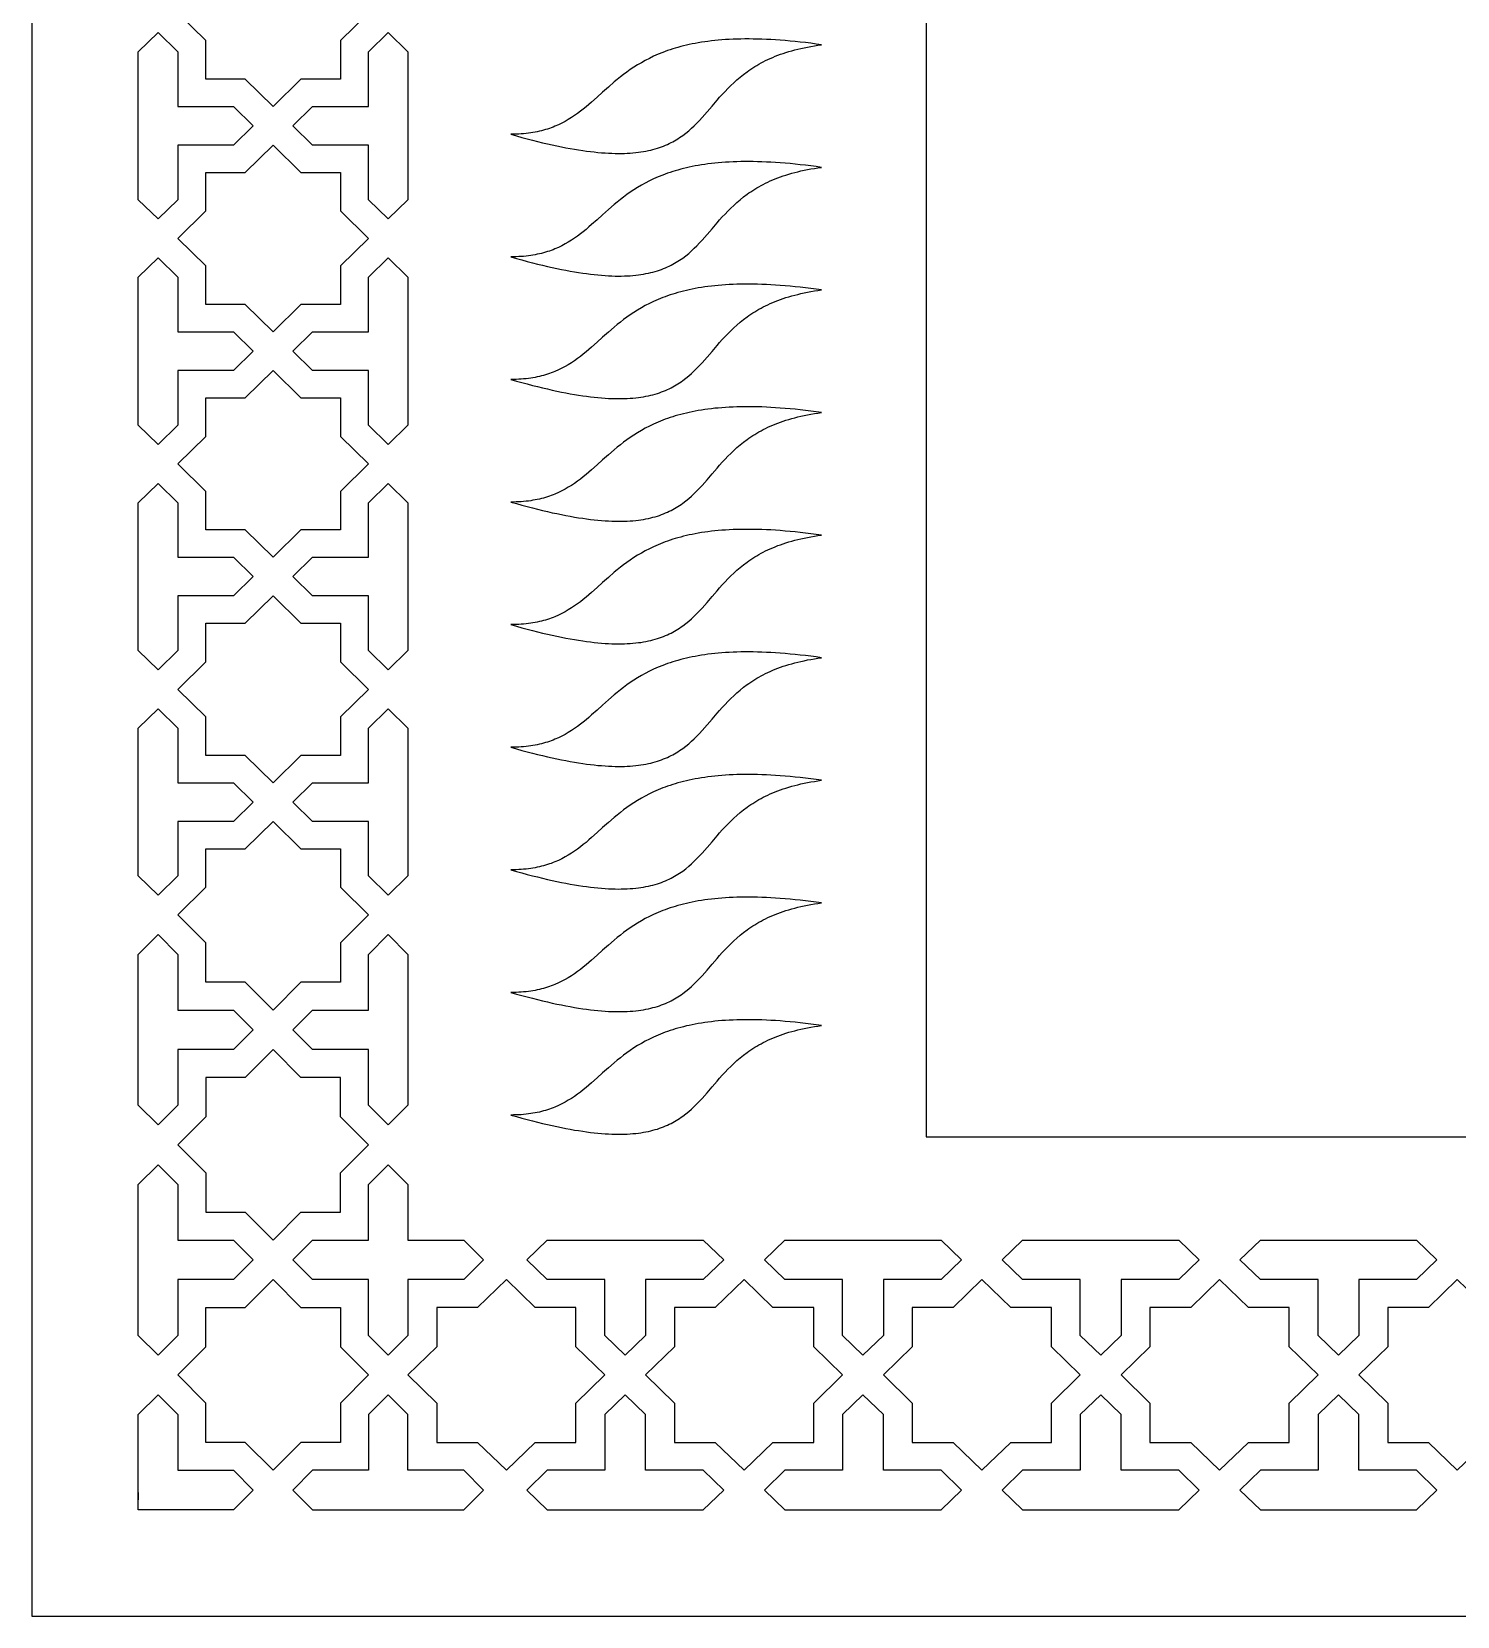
# Model space of a CAD drawing. Extents: x -290 to 290, y -500 to 500.
# Drawn here: x -290 to -22.5, y -500 to -202.7 of the extents above; entities that cross this region are included whole.
import ezdxf

# ---------------------------------------------------------------- set-up
doc = ezdxf.new("R2010")
doc.units = 0
doc.layers.add('LAYER_1', color=18, linetype='CONTINUOUS')

msp = doc.modelspace()

# ---------------------------------------------------------------- linework, layer by layer
at = {"layer": 'LAYER_1'}
for points in [[(-290, -500), (290, -500), (290, 500), (-290, 500)], [(-226.83, -199.16), (-232.07, -204.31), (-232.07, -211.56), (-239.48, -211.56), (-244.71, -216.68), (-249.95, -211.56), (-257.36, -211.56), (-257.36, -204.31), (-262.59, -199.16), (-257.36, -194), (-257.36, -186.76), (-249.95, -186.76), (-244.71, -181.63), (-239.48, -186.76), (-232.07, -186.76), (-232.07, -194)], [(-248.42, -220.31), (-248.42, -220.31), (-252.12, -223.93), (-262.59, -223.93), (-262.59, -234.18), (-266.3, -237.8), (-270, -234.18), (-270, -220.31), (-270, -206.44), (-266.3, -202.81), (-262.59, -206.44), (-262.59, -216.68), (-252.12, -216.68), (-248.42, -220.31)], [(-219.43, -220.31), (-219.43, -223.93), (-219.43, -223.93), (-219.43, -234.18), (-223.13, -237.8), (-223.13, -237.8), (-223.13, -237.8), (-226.83, -234.18), (-226.83, -223.93), (-237.31, -223.93), (-241.01, -220.31), (-237.31, -216.68), (-226.83, -216.68), (-226.83, -206.44), (-223.13, -202.81), (-223.13, -202.81), (-223.13, -202.81), (-219.43, -206.44), (-219.43, -216.68), (-219.43, -216.68)], [(-200.09, -221.91), (-199.04, -222.2), (-198.02, -222.49), (-197.02, -222.75), (-196.05, -223.01), (-195.09, -223.25), (-194.16, -223.48), (-193.24, -223.69), (-192.35, -223.89), (-191.48, -224.08), (-190.62, -224.26), (-189.79, -224.42), (-188.97, -224.57), (-188.17, -224.71), (-187.4, -224.84), (-186.63, -224.96), (-185.89, -225.06), (-185.17, -225.15), (-184.46, -225.23), (-183.77, -225.3), (-183.09, -225.36), (-182.44, -225.41), (-181.79, -225.45), (-181.17, -225.48), (-180.56, -225.49), (-179.96, -225.5), (-179.38, -225.5), (-178.81, -225.49), (-178.26, -225.46), (-177.72, -225.43), (-177.19, -225.39), (-176.68, -225.34), (-176.18, -225.29), (-175.7, -225.22), (-175.22, -225.14), (-174.76, -225.06), (-174.31, -224.97), (-173.87, -224.87), (-173.44, -224.76), (-173.03, -224.65), (-172.62, -224.52), (-172.22, -224.39), (-171.84, -224.26), (-171.46, -224.11), (-171.09, -223.96), (-170.73, -223.81), (-170.38, -223.64), (-170.04, -223.47), (-169.71, -223.3), (-169.38, -223.12), (-169.06, -222.93), (-168.75, -222.74), (-168.44, -222.54), (-168.15, -222.33), (-167.85, -222.13), (-167.29, -221.69), (-166.74, -221.25), (-166.21, -220.78), (-165.7, -220.3), (-165.2, -219.81), (-164.71, -219.3), (-164.24, -218.78), (-163.3, -217.72), (-162.36, -216.63), (-161.41, -215.53), (-160.93, -214.97), (-160.43, -214.42), (-159.92, -213.87), (-159.4, -213.32), (-158.85, -212.77), (-158.29, -212.23), (-157.7, -211.7), (-157.09, -211.18), (-156.45, -210.66), (-155.78, -210.16), (-155.43, -209.92), (-155.07, -209.67), (-154.71, -209.43), (-154.33, -209.2), (-153.95, -208.97), (-153.56, -208.74), (-153.15, -208.51), (-152.74, -208.3), (-152.31, -208.08), (-151.88, -207.87), (-151.43, -207.67), (-150.97, -207.47), (-150.5, -207.27), (-150.02, -207.08), (-149.52, -206.9), (-149.01, -206.72), (-148.49, -206.55), (-147.96, -206.39), (-147.41, -206.23), (-146.85, -206.07), (-146.27, -205.93), (-145.68, -205.79), (-145.07, -205.66), (-144.45, -205.53), (-143.81, -205.41), (-143.16, -205.3), (-142.49, -205.2), (-141.8, -205.11), (-142.83, -204.97), (-143.85, -204.83), (-144.84, -204.71), (-145.82, -204.6), (-146.78, -204.5), (-147.72, -204.41), (-148.64, -204.33), (-149.55, -204.26), (-150.43, -204.2), (-151.3, -204.15), (-152.16, -204.1), (-153, -204.07), (-153.82, -204.04), (-154.62, -204.03), (-155.41, -204.02), (-156.19, -204.02), (-156.95, -204.03), (-157.69, -204.05), (-158.42, -204.07), (-159.13, -204.11), (-159.83, -204.15), (-160.52, -204.2), (-161.19, -204.26), (-161.85, -204.32), (-162.49, -204.39), (-163.12, -204.47), (-163.74, -204.55), (-164.34, -204.65), (-164.94, -204.74), (-165.52, -204.85), (-166.08, -204.96), (-166.64, -205.08), (-167.18, -205.2), (-167.72, -205.33), (-168.24, -205.46), (-168.75, -205.6), (-169.25, -205.75), (-169.74, -205.9), (-170.22, -206.05), (-170.69, -206.21), (-171.15, -206.38), (-171.6, -206.55), (-172.47, -206.9), (-173.31, -207.27), (-174.11, -207.66), (-174.88, -208.05), (-175.62, -208.47), (-176.34, -208.89), (-177.03, -209.32), (-177.69, -209.77), (-178.33, -210.22), (-178.95, -210.68), (-179.55, -211.15), (-180.14, -211.61), (-180.71, -212.09), (-181.81, -213.04), (-182.88, -213.99), (-183.92, -214.93), (-184.96, -215.85), (-185.47, -216.3), (-186, -216.74), (-186.53, -217.17), (-187.06, -217.59), (-187.61, -218), (-188.16, -218.4), (-188.73, -218.78), (-189.32, -219.14), (-189.92, -219.49), (-190.54, -219.82), (-191.17, -220.13), (-191.84, -220.41), (-192.18, -220.55), (-192.52, -220.68), (-192.87, -220.81), (-193.23, -220.93), (-193.6, -221.04), (-193.97, -221.15), (-194.35, -221.25), (-194.74, -221.34), (-195.14, -221.43), (-195.54, -221.51), (-195.96, -221.58), (-196.38, -221.65), (-196.81, -221.71), (-197.25, -221.76), (-197.7, -221.8), (-198.15, -221.84), (-198.62, -221.87), (-199.1, -221.89), (-199.59, -221.9)], [(-226.83, -241.46), (-232.07, -246.61), (-232.07, -253.86), (-239.48, -253.86), (-244.71, -258.98), (-249.95, -253.86), (-257.36, -253.86), (-257.36, -246.61), (-262.59, -241.46), (-257.36, -236.3), (-257.36, -229.06), (-249.95, -229.06), (-244.71, -223.93), (-239.48, -229.06), (-232.07, -229.06), (-232.07, -236.3)], [(-200.09, -244.91), (-199.04, -245.21), (-198.02, -245.49), (-197.02, -245.76), (-196.05, -246.01), (-195.09, -246.25), (-194.16, -246.48), (-193.24, -246.7), (-192.35, -246.9), (-191.48, -247.09), (-190.62, -247.26), (-189.79, -247.43), (-188.97, -247.58), (-188.17, -247.72), (-187.4, -247.84), (-186.63, -247.96), (-185.89, -248.06), (-185.17, -248.16), (-184.46, -248.24), (-183.77, -248.31), (-183.09, -248.37), (-182.44, -248.42), (-181.79, -248.45), (-181.17, -248.48), (-180.56, -248.5), (-179.96, -248.51), (-179.38, -248.5), (-178.81, -248.49), (-178.26, -248.47), (-177.72, -248.44), (-177.19, -248.4), (-176.68, -248.35), (-176.18, -248.29), (-175.7, -248.22), (-175.22, -248.15), (-174.76, -248.06), (-174.31, -247.97), (-173.87, -247.87), (-173.44, -247.76), (-173.03, -247.65), (-172.62, -247.53), (-172.22, -247.4), (-171.84, -247.26), (-171.46, -247.12), (-171.09, -246.97), (-170.73, -246.81), (-170.38, -246.65), (-170.04, -246.48), (-169.71, -246.3), (-169.38, -246.12), (-169.06, -245.93), (-168.75, -245.74), (-168.44, -245.54), (-168.15, -245.34), (-167.85, -245.13), (-167.29, -244.7), (-166.74, -244.25), (-166.21, -243.78), (-165.7, -243.3), (-165.2, -242.81), (-164.71, -242.3), (-164.24, -241.79), (-163.3, -240.73), (-162.36, -239.64), (-161.41, -238.53), (-160.93, -237.98), (-160.43, -237.42), (-159.92, -236.87), (-159.4, -236.32), (-158.85, -235.78), (-158.29, -235.24), (-157.7, -234.71), (-157.09, -234.18), (-156.45, -233.67), (-155.78, -233.17), (-155.43, -232.92), (-155.07, -232.68), (-154.71, -232.44), (-154.33, -232.2), (-153.95, -231.97), (-153.56, -231.74), (-153.15, -231.52), (-152.74, -231.3), (-152.31, -231.09), (-151.88, -230.88), (-151.43, -230.67), (-150.97, -230.47), (-150.5, -230.28), (-150.02, -230.09), (-149.52, -229.9), (-149.01, -229.73), (-148.49, -229.55), (-147.96, -229.39), (-147.41, -229.23), (-146.85, -229.08), (-146.27, -228.93), (-145.68, -228.79), (-145.07, -228.66), (-144.45, -228.54), (-143.81, -228.42), (-143.16, -228.31), (-142.49, -228.21), (-141.8, -228.11), (-142.83, -227.97), (-143.85, -227.84), (-144.84, -227.72), (-145.82, -227.61), (-146.78, -227.51), (-147.72, -227.42), (-148.64, -227.33), (-149.55, -227.26), (-150.43, -227.2), (-151.3, -227.15), (-152.16, -227.11), (-153, -227.07), (-153.82, -227.05), (-154.62, -227.03), (-155.41, -227.02), (-156.19, -227.03), (-156.95, -227.04), (-157.69, -227.05), (-158.42, -227.08), (-159.13, -227.11), (-159.83, -227.15), (-160.52, -227.2), (-161.19, -227.26), (-161.85, -227.32), (-162.49, -227.39), (-163.12, -227.47), (-163.74, -227.56), (-164.34, -227.65), (-164.94, -227.75), (-165.52, -227.85), (-166.08, -227.96), (-166.64, -228.08), (-167.18, -228.2), (-167.72, -228.33), (-168.24, -228.47), (-168.75, -228.61), (-169.25, -228.75), (-169.74, -228.9), (-170.22, -229.06), (-170.69, -229.22), (-171.15, -229.38), (-171.6, -229.55), (-172.47, -229.91), (-173.31, -230.27), (-174.11, -230.66), (-174.88, -231.06), (-175.62, -231.47), (-176.34, -231.89), (-177.03, -232.33), (-177.69, -232.77), (-178.33, -233.23), (-178.95, -233.68), (-179.55, -234.15), (-180.14, -234.62), (-180.71, -235.09), (-181.81, -236.04), (-182.88, -236.99), (-183.92, -237.93), (-184.96, -238.85), (-185.47, -239.3), (-186, -239.75), (-186.53, -240.18), (-187.06, -240.6), (-187.61, -241.01), (-188.16, -241.4), (-188.73, -241.78), (-189.32, -242.14), (-189.92, -242.49), (-190.54, -242.82), (-191.17, -243.13), (-191.84, -243.42), (-192.18, -243.56), (-192.52, -243.69), (-192.87, -243.81), (-193.23, -243.93), (-193.6, -244.04), (-193.97, -244.15), (-194.35, -244.25), (-194.74, -244.34), (-195.14, -244.43), (-195.54, -244.51), (-195.96, -244.59), (-196.38, -244.65), (-196.81, -244.71), (-197.25, -244.76), (-197.7, -244.81), (-198.15, -244.84), (-198.62, -244.87), (-199.1, -244.89), (-199.59, -244.91)], [(-248.42, -262.61), (-248.42, -262.61), (-252.12, -266.23), (-262.59, -266.23), (-262.59, -276.48), (-266.3, -280.1), (-270, -276.48), (-270, -262.61), (-270, -248.74), (-266.3, -245.11), (-262.59, -248.74), (-262.59, -258.98), (-252.12, -258.98), (-248.42, -262.61)], [(-219.43, -262.61), (-219.43, -266.23), (-219.43, -266.23), (-219.43, -276.48), (-223.13, -280.1), (-223.13, -280.1), (-223.13, -280.1), (-226.83, -276.48), (-226.83, -266.23), (-237.31, -266.23), (-241.01, -262.61), (-237.31, -258.98), (-226.83, -258.98), (-226.83, -248.74), (-223.13, -245.11), (-223.13, -245.11), (-223.13, -245.11), (-219.43, -248.74), (-219.43, -258.98), (-219.43, -258.98)], [(-200.09, -267.91), (-199.04, -268.21), (-198.02, -268.49), (-197.02, -268.76), (-196.05, -269.02), (-195.09, -269.26), (-194.16, -269.49), (-193.24, -269.7), (-192.35, -269.9), (-191.48, -270.09), (-190.62, -270.27), (-189.79, -270.43), (-188.97, -270.58), (-188.17, -270.72), (-187.4, -270.85), (-186.63, -270.96), (-185.89, -271.07), (-185.17, -271.16), (-184.46, -271.24), (-183.77, -271.31), (-183.09, -271.37), (-182.44, -271.42), (-181.79, -271.46), (-181.17, -271.49), (-180.56, -271.5), (-179.96, -271.51), (-179.38, -271.51), (-178.81, -271.49), (-178.26, -271.47), (-177.72, -271.44), (-177.19, -271.4), (-176.68, -271.35), (-176.18, -271.29), (-175.7, -271.23), (-175.22, -271.15), (-174.76, -271.07), (-174.31, -270.98), (-173.87, -270.88), (-173.44, -270.77), (-173.03, -270.65), (-172.62, -270.53), (-172.22, -270.4), (-171.84, -270.26), (-171.46, -270.12), (-171.09, -269.97), (-170.73, -269.81), (-170.38, -269.65), (-170.04, -269.48), (-169.71, -269.3), (-169.38, -269.12), (-169.06, -268.94), (-168.75, -268.74), (-168.44, -268.55), (-168.15, -268.34), (-167.85, -268.13), (-167.29, -267.7), (-166.74, -267.25), (-166.21, -266.79), (-165.7, -266.31), (-165.2, -265.81), (-164.71, -265.31), (-164.24, -264.79), (-163.3, -263.73), (-162.36, -262.64), (-161.41, -261.54), (-160.93, -260.98), (-160.43, -260.43), (-159.92, -259.88), (-159.4, -259.33), (-158.85, -258.78), (-158.29, -258.24), (-157.7, -257.71), (-157.09, -257.19), (-156.45, -256.67), (-155.78, -256.17), (-155.43, -255.92), (-155.07, -255.68), (-154.71, -255.44), (-154.33, -255.21), (-153.95, -254.97), (-153.56, -254.75), (-153.15, -254.52), (-152.74, -254.3), (-152.31, -254.09), (-151.88, -253.88), (-151.43, -253.67), (-150.97, -253.47), (-150.5, -253.28), (-150.02, -253.09), (-149.52, -252.91), (-149.01, -252.73), (-148.49, -252.56), (-147.96, -252.39), (-147.41, -252.23), (-146.85, -252.08), (-146.27, -251.94), (-145.68, -251.8), (-145.07, -251.67), (-144.45, -251.54), (-143.81, -251.42), (-143.16, -251.31), (-142.49, -251.21), (-141.8, -251.12), (-142.83, -250.97), (-143.85, -250.84), (-144.84, -250.72), (-145.82, -250.61), (-146.78, -250.51), (-147.72, -250.42), (-148.64, -250.34), (-149.55, -250.27), (-150.43, -250.21), (-151.3, -250.15), (-152.16, -250.11), (-153, -250.08), (-153.82, -250.05), (-154.62, -250.04), (-155.41, -250.03), (-156.19, -250.03), (-156.95, -250.04), (-157.69, -250.06), (-158.42, -250.08), (-159.13, -250.12), (-159.83, -250.16), (-160.52, -250.21), (-161.19, -250.26), (-161.85, -250.33), (-162.49, -250.4), (-163.12, -250.48), (-163.74, -250.56), (-164.34, -250.65), (-164.94, -250.75), (-165.52, -250.86), (-166.08, -250.97), (-166.64, -251.08), (-167.18, -251.21), (-167.72, -251.34), (-168.24, -251.47), (-168.75, -251.61), (-169.25, -251.76), (-169.74, -251.91), (-170.22, -252.06), (-170.69, -252.22), (-171.15, -252.39), (-171.6, -252.56), (-172.47, -252.91), (-173.31, -253.28), (-174.11, -253.66), (-174.88, -254.06), (-175.62, -254.47), (-176.34, -254.9), (-177.03, -255.33), (-177.69, -255.78), (-178.33, -256.23), (-178.95, -256.69), (-179.55, -257.15), (-180.14, -257.62), (-180.71, -258.1), (-181.81, -259.05), (-182.88, -260), (-183.92, -260.94), (-184.96, -261.86), (-185.47, -262.31), (-186, -262.75), (-186.53, -263.18), (-187.06, -263.6), (-187.61, -264.01), (-188.16, -264.4), (-188.73, -264.78), (-189.32, -265.15), (-189.92, -265.5), (-190.54, -265.82), (-191.17, -266.13), (-191.84, -266.42), (-192.18, -266.56), (-192.52, -266.69), (-192.87, -266.82), (-193.23, -266.93), (-193.6, -267.05), (-193.97, -267.15), (-194.35, -267.25), (-194.74, -267.35), (-195.14, -267.44), (-195.54, -267.52), (-195.96, -267.59), (-196.38, -267.66), (-196.81, -267.72), (-197.25, -267.77), (-197.7, -267.81), (-198.15, -267.85), (-198.62, -267.88), (-199.1, -267.9), (-199.59, -267.91)], [(-226.83, -283.76), (-232.07, -288.91), (-232.07, -296.16), (-239.48, -296.16), (-244.71, -301.28), (-249.95, -296.16), (-257.36, -296.16), (-257.36, -288.91), (-262.59, -283.76), (-257.36, -278.6), (-257.36, -271.36), (-249.95, -271.36), (-244.71, -266.23), (-239.48, -271.36), (-232.07, -271.36), (-232.07, -278.6)], [(-200.09, -290.92), (-199.04, -291.21), (-198.02, -291.5), (-197.02, -291.77), (-196.05, -292.02), (-195.09, -292.26), (-194.16, -292.49), (-193.24, -292.7), (-192.35, -292.91), (-191.48, -293.09), (-190.62, -293.27), (-189.79, -293.43), (-188.97, -293.59), (-188.17, -293.73), (-187.4, -293.85), (-186.63, -293.97), (-185.89, -294.07), (-185.17, -294.16), (-184.46, -294.25), (-183.77, -294.32), (-183.09, -294.38), (-182.44, -294.42), (-181.79, -294.46), (-181.17, -294.49), (-180.56, -294.51), (-179.96, -294.51), (-179.38, -294.51), (-178.81, -294.5), (-178.26, -294.48), (-177.72, -294.45), (-177.19, -294.41), (-176.68, -294.36), (-176.18, -294.3), (-175.7, -294.23), (-175.22, -294.16), (-174.76, -294.07), (-174.31, -293.98), (-173.87, -293.88), (-173.44, -293.77), (-173.03, -293.66), (-172.62, -293.54), (-172.22, -293.41), (-171.84, -293.27), (-171.46, -293.13), (-171.09, -292.97), (-170.73, -292.82), (-170.38, -292.65), (-170.04, -292.48), (-169.71, -292.31), (-169.38, -292.13), (-169.06, -291.94), (-168.75, -291.75), (-168.44, -291.55), (-168.15, -291.35), (-167.85, -291.14), (-167.29, -290.71), (-166.74, -290.26), (-166.21, -289.79), (-165.7, -289.31), (-165.2, -288.82), (-164.71, -288.31), (-164.24, -287.8), (-163.3, -286.73), (-162.36, -285.65), (-161.41, -284.54), (-160.93, -283.99), (-160.43, -283.43), (-159.92, -282.88), (-159.4, -282.33), (-158.85, -281.79), (-158.29, -281.25), (-157.7, -280.71), (-157.09, -280.19), (-156.45, -279.68), (-155.78, -279.17), (-155.43, -278.93), (-155.07, -278.69), (-154.71, -278.45), (-154.33, -278.21), (-153.95, -277.98), (-153.56, -277.75), (-153.15, -277.53), (-152.74, -277.31), (-152.31, -277.09), (-151.88, -276.88), (-151.43, -276.68), (-150.97, -276.48), (-150.5, -276.28), (-150.02, -276.1), (-149.52, -275.91), (-149.01, -275.73), (-148.49, -275.56), (-147.96, -275.4), (-147.41, -275.24), (-146.85, -275.09), (-146.27, -274.94), (-145.68, -274.8), (-145.07, -274.67), (-144.45, -274.54), (-143.81, -274.43), (-143.16, -274.32), (-142.49, -274.22), (-141.8, -274.12), (-142.83, -273.98), (-143.85, -273.85), (-144.84, -273.73), (-145.82, -273.61), (-146.78, -273.51), (-147.72, -273.42), (-148.64, -273.34), (-149.55, -273.27), (-150.43, -273.21), (-151.3, -273.16), (-152.16, -273.11), (-153, -273.08), (-153.82, -273.06), (-154.62, -273.04), (-155.41, -273.03), (-156.19, -273.03), (-156.95, -273.04), (-157.69, -273.06), (-158.42, -273.09), (-159.13, -273.12), (-159.83, -273.16), (-160.52, -273.21), (-161.19, -273.27), (-161.85, -273.33), (-162.49, -273.4), (-163.12, -273.48), (-163.74, -273.57), (-164.34, -273.66), (-164.94, -273.76), (-165.52, -273.86), (-166.08, -273.97), (-166.64, -274.09), (-167.18, -274.21), (-167.72, -274.34), (-168.24, -274.47), (-168.75, -274.61), (-169.25, -274.76), (-169.74, -274.91), (-170.22, -275.07), (-170.69, -275.23), (-171.15, -275.39), (-171.6, -275.56), (-172.47, -275.91), (-173.31, -276.28), (-174.11, -276.67), (-174.88, -277.07), (-175.62, -277.48), (-176.34, -277.9), (-177.03, -278.34), (-177.69, -278.78), (-178.33, -279.23), (-178.95, -279.69), (-179.55, -280.16), (-180.14, -280.63), (-180.71, -281.1), (-181.81, -282.05), (-182.88, -283), (-183.92, -283.94), (-184.96, -284.86), (-185.47, -285.31), (-186, -285.75), (-186.53, -286.19), (-187.06, -286.61), (-187.61, -287.01), (-188.16, -287.41), (-188.73, -287.79), (-189.32, -288.15), (-189.92, -288.5), (-190.54, -288.83), (-191.17, -289.14), (-191.84, -289.43), (-192.18, -289.56), (-192.52, -289.69), (-192.87, -289.82), (-193.23, -289.94), (-193.6, -290.05), (-193.97, -290.16), (-194.35, -290.26), (-194.74, -290.35), (-195.14, -290.44), (-195.54, -290.52), (-195.96, -290.59), (-196.38, -290.66), (-196.81, -290.72), (-197.25, -290.77), (-197.7, -290.82), (-198.15, -290.85), (-198.62, -290.88), (-199.1, -290.9), (-199.59, -290.91)], [(-248.42, -304.91), (-248.42, -304.91), (-252.12, -308.53), (-262.59, -308.53), (-262.59, -318.78), (-266.3, -322.4), (-270, -318.78), (-270, -304.91), (-270, -291.04), (-266.3, -287.41), (-262.59, -291.04), (-262.59, -301.28), (-252.12, -301.28), (-248.42, -304.91)], [(-219.43, -304.91), (-219.43, -308.53), (-219.43, -308.53), (-219.43, -318.78), (-223.13, -322.4), (-223.13, -322.4), (-223.13, -322.4), (-226.83, -318.78), (-226.83, -308.53), (-237.31, -308.53), (-241.01, -304.91), (-237.31, -301.28), (-226.83, -301.28), (-226.83, -291.04), (-223.13, -287.41), (-223.13, -287.41), (-223.13, -287.41), (-219.43, -291.04), (-219.43, -301.28), (-219.43, -301.28)], [(-200.09, -313.92), (-199.04, -314.22), (-198.02, -314.5), (-197.02, -314.77), (-196.05, -315.02), (-195.09, -315.27), (-194.16, -315.49), (-193.24, -315.71), (-192.35, -315.91), (-191.48, -316.1), (-190.62, -316.28), (-189.79, -316.44), (-188.97, -316.59), (-188.17, -316.73), (-187.4, -316.86), (-186.63, -316.97), (-185.89, -317.08), (-185.17, -317.17), (-184.46, -317.25), (-183.77, -317.32), (-183.09, -317.38), (-182.44, -317.43), (-181.79, -317.47), (-181.17, -317.49), (-180.56, -317.51), (-179.96, -317.52), (-179.38, -317.52), (-178.81, -317.5), (-178.26, -317.48), (-177.72, -317.45), (-177.19, -317.41), (-176.68, -317.36), (-176.18, -317.3), (-175.7, -317.24), (-175.22, -317.16), (-174.76, -317.08), (-174.31, -316.98), (-173.87, -316.88), (-173.44, -316.78), (-173.03, -316.66), (-172.62, -316.54), (-172.22, -316.41), (-171.84, -316.27), (-171.46, -316.13), (-171.09, -315.98), (-170.73, -315.82), (-170.38, -315.66), (-170.04, -315.49), (-169.71, -315.31), (-169.38, -315.13), (-169.06, -314.94), (-168.75, -314.75), (-168.44, -314.55), (-168.15, -314.35), (-167.85, -314.14), (-167.29, -313.71), (-166.74, -313.26), (-166.21, -312.8), (-165.7, -312.32), (-165.2, -311.82), (-164.71, -311.32), (-164.24, -310.8), (-163.3, -309.74), (-162.36, -308.65), (-161.41, -307.55), (-160.93, -306.99), (-160.43, -306.44), (-159.92, -305.88), (-159.4, -305.33), (-158.85, -304.79), (-158.29, -304.25), (-157.7, -303.72), (-157.09, -303.19), (-156.45, -302.68), (-155.78, -302.18), (-155.43, -301.93), (-155.07, -301.69), (-154.71, -301.45), (-154.33, -301.21), (-153.95, -300.98), (-153.56, -300.75), (-153.15, -300.53), (-152.74, -300.31), (-152.31, -300.1), (-151.88, -299.89), (-151.43, -299.68), (-150.97, -299.48), (-150.5, -299.29), (-150.02, -299.1), (-149.52, -298.92), (-149.01, -298.74), (-148.49, -298.57), (-147.96, -298.4), (-147.41, -298.24), (-146.85, -298.09), (-146.27, -297.94), (-145.68, -297.81), (-145.07, -297.67), (-144.45, -297.55), (-143.81, -297.43), (-143.16, -297.32), (-142.49, -297.22), (-141.8, -297.12), (-142.83, -296.98), (-143.85, -296.85), (-144.84, -296.73), (-145.82, -296.62), (-146.78, -296.52), (-147.72, -296.43), (-148.64, -296.35), (-149.55, -296.28), (-150.43, -296.21), (-151.3, -296.16), (-152.16, -296.12), (-153, -296.09), (-153.82, -296.06), (-154.62, -296.04), (-155.41, -296.04), (-156.19, -296.04), (-156.95, -296.05), (-157.69, -296.07), (-158.42, -296.09), (-159.13, -296.12), (-159.83, -296.17), (-160.52, -296.22), (-161.19, -296.27), (-161.85, -296.34), (-162.49, -296.41), (-163.12, -296.49), (-163.74, -296.57), (-164.34, -296.66), (-164.94, -296.76), (-165.52, -296.86), (-166.08, -296.98), (-166.64, -297.09), (-167.18, -297.21), (-167.72, -297.34), (-168.24, -297.48), (-168.75, -297.62), (-169.25, -297.76), (-169.74, -297.91), (-170.22, -298.07), (-170.69, -298.23), (-171.15, -298.39), (-171.6, -298.56), (-172.47, -298.92), (-173.31, -299.29), (-174.11, -299.67), (-174.88, -300.07), (-175.62, -300.48), (-176.34, -300.91), (-177.03, -301.34), (-177.69, -301.79), (-178.33, -302.24), (-178.95, -302.7), (-179.55, -303.16), (-180.14, -303.63), (-180.71, -304.1), (-181.81, -305.06), (-182.88, -306.01), (-183.92, -306.95), (-184.96, -307.87), (-185.47, -308.32), (-186, -308.76), (-186.53, -309.19), (-187.06, -309.61), (-187.61, -310.02), (-188.16, -310.41), (-188.73, -310.79), (-189.32, -311.16), (-189.92, -311.5), (-190.54, -311.83), (-191.17, -312.14), (-191.84, -312.43), (-192.18, -312.57), (-192.52, -312.7), (-192.87, -312.82), (-193.23, -312.94), (-193.6, -313.06), (-193.97, -313.16), (-194.35, -313.26), (-194.74, -313.36), (-195.14, -313.44), (-195.54, -313.52), (-195.96, -313.6), (-196.38, -313.66), (-196.81, -313.72), (-197.25, -313.78), (-197.7, -313.82), (-198.15, -313.86), (-198.62, -313.89), (-199.1, -313.91), (-199.59, -313.92)], [(-226.83, -326.06), (-232.07, -331.21), (-232.07, -338.46), (-239.48, -338.46), (-244.71, -343.58), (-249.95, -338.46), (-257.36, -338.46), (-257.36, -331.21), (-262.59, -326.06), (-257.36, -320.9), (-257.36, -313.66), (-249.95, -313.66), (-244.71, -308.53), (-239.48, -313.66), (-232.07, -313.66), (-232.07, -320.9)], [(-200.09, -336.93), (-199.04, -337.22), (-198.02, -337.51), (-197.02, -337.77), (-196.05, -338.03), (-195.09, -338.27), (-194.16, -338.5), (-193.24, -338.71), (-192.35, -338.91), (-191.48, -339.1), (-190.62, -339.28), (-189.79, -339.44), (-188.97, -339.59), (-188.17, -339.73), (-187.4, -339.86), (-186.63, -339.98), (-185.89, -340.08), (-185.17, -340.17), (-184.46, -340.25), (-183.77, -340.32), (-183.09, -340.38), (-182.44, -340.43), (-181.79, -340.47), (-181.17, -340.5), (-180.56, -340.51), (-179.96, -340.52), (-179.38, -340.52), (-178.81, -340.51), (-178.26, -340.49), (-177.72, -340.45), (-177.19, -340.41), (-176.68, -340.36), (-176.18, -340.31), (-175.7, -340.24), (-175.22, -340.16), (-174.76, -340.08), (-174.31, -339.99), (-173.87, -339.89), (-173.44, -339.78), (-173.03, -339.67), (-172.62, -339.54), (-172.22, -339.41), (-171.84, -339.28), (-171.46, -339.13), (-171.09, -338.98), (-170.73, -338.83), (-170.38, -338.66), (-170.04, -338.49), (-169.71, -338.32), (-169.38, -338.14), (-169.06, -337.95), (-168.75, -337.76), (-168.44, -337.56), (-168.15, -337.35), (-167.85, -337.15), (-167.29, -336.71), (-166.74, -336.27), (-166.21, -335.8), (-165.7, -335.32), (-165.2, -334.83), (-164.71, -334.32), (-164.24, -333.8), (-163.3, -332.74), (-162.36, -331.65), (-161.41, -330.55), (-160.93, -330), (-160.43, -329.44), (-159.92, -328.89), (-159.4, -328.34), (-158.85, -327.79), (-158.29, -327.25), (-157.7, -326.72), (-157.09, -326.2), (-156.45, -325.68), (-155.78, -325.18), (-155.43, -324.94), (-155.07, -324.69), (-154.71, -324.45), (-154.33, -324.22), (-153.95, -323.99), (-153.56, -323.76), (-153.15, -323.54), (-152.74, -323.32), (-152.31, -323.1), (-151.88, -322.89), (-151.43, -322.69), (-150.97, -322.49), (-150.5, -322.29), (-150.02, -322.1), (-149.52, -321.92), (-149.01, -321.74), (-148.49, -321.57), (-147.96, -321.41), (-147.41, -321.25), (-146.85, -321.09), (-146.27, -320.95), (-145.68, -320.81), (-145.07, -320.68), (-144.45, -320.55), (-143.81, -320.44), (-143.16, -320.33), (-142.49, -320.22), (-141.8, -320.13), (-142.83, -319.99), (-143.85, -319.86), (-144.84, -319.73), (-145.82, -319.62), (-146.78, -319.52), (-147.72, -319.43), (-148.64, -319.35), (-149.55, -319.28), (-150.43, -319.22), (-151.3, -319.17), (-152.16, -319.12), (-153, -319.09), (-153.82, -319.06), (-154.62, -319.05), (-155.41, -319.04), (-156.19, -319.04), (-156.95, -319.05), (-157.69, -319.07), (-158.42, -319.1), (-159.13, -319.13), (-159.83, -319.17), (-160.52, -319.22), (-161.19, -319.28), (-161.85, -319.34), (-162.49, -319.41), (-163.12, -319.49), (-163.74, -319.57), (-164.34, -319.67), (-164.94, -319.76), (-165.52, -319.87), (-166.08, -319.98), (-166.64, -320.1), (-167.18, -320.22), (-167.72, -320.35), (-168.24, -320.48), (-168.75, -320.62), (-169.25, -320.77), (-169.74, -320.92), (-170.22, -321.07), (-170.69, -321.23), (-171.15, -321.4), (-171.6, -321.57), (-172.47, -321.92), (-173.31, -322.29), (-174.11, -322.68), (-174.88, -323.07), (-175.62, -323.49), (-176.34, -323.91), (-177.03, -324.35), (-177.69, -324.79), (-178.33, -325.24), (-178.95, -325.7), (-179.55, -326.17), (-180.14, -326.64), (-180.71, -327.11), (-181.81, -328.06), (-182.88, -329.01), (-183.92, -329.95), (-184.96, -330.87), (-185.47, -331.32), (-186, -331.76), (-186.53, -332.19), (-187.06, -332.61), (-187.61, -333.02), (-188.16, -333.42), (-188.73, -333.8), (-189.32, -334.16), (-189.92, -334.51), (-190.54, -334.84), (-191.17, -335.15), (-191.84, -335.44), (-192.18, -335.57), (-192.52, -335.7), (-192.87, -335.83), (-193.23, -335.95), (-193.6, -336.06), (-193.97, -336.17), (-194.35, -336.27), (-194.74, -336.36), (-195.14, -336.45), (-195.54, -336.53), (-195.96, -336.6), (-196.38, -336.67), (-196.81, -336.73), (-197.25, -336.78), (-197.7, -336.82), (-198.15, -336.86), (-198.62, -336.89), (-199.1, -336.91), (-199.59, -336.92)], [(-248.42, -347.21), (-248.42, -347.21), (-252.12, -350.83), (-262.59, -350.83), (-262.59, -361.08), (-266.3, -364.7), (-270, -361.08), (-270, -347.21), (-270, -333.34), (-266.3, -329.71), (-262.59, -333.34), (-262.59, -343.58), (-252.12, -343.58), (-248.42, -347.21)], [(-219.43, -347.21), (-219.43, -350.83), (-219.43, -350.83), (-219.43, -361.08), (-223.13, -364.7), (-223.13, -364.7), (-223.13, -364.7), (-226.83, -361.08), (-226.83, -350.83), (-237.31, -350.83), (-241.01, -347.21), (-237.31, -343.58), (-226.83, -343.58), (-226.83, -333.34), (-223.13, -329.71), (-223.13, -329.71), (-223.13, -329.71), (-219.43, -333.34), (-219.43, -343.58), (-219.43, -343.58)], [(-200.09, -359.93), (-199.04, -360.23), (-198.02, -360.51), (-197.02, -360.78), (-196.05, -361.03), (-195.09, -361.27), (-194.16, -361.5), (-193.24, -361.72), (-192.35, -361.92), (-191.48, -362.11), (-190.62, -362.28), (-189.79, -362.45), (-188.97, -362.6), (-188.17, -362.74), (-187.4, -362.86), (-186.63, -362.98), (-185.89, -363.08), (-185.17, -363.18), (-184.46, -363.26), (-183.77, -363.33), (-183.09, -363.39), (-182.44, -363.44), (-181.79, -363.47), (-181.17, -363.5), (-180.56, -363.52), (-179.96, -363.53), (-179.38, -363.52), (-178.81, -363.51), (-178.26, -363.49), (-177.72, -363.46), (-177.19, -363.42), (-176.68, -363.37), (-176.18, -363.31), (-175.7, -363.24), (-175.22, -363.17), (-174.76, -363.08), (-174.31, -362.99), (-173.87, -362.89), (-173.44, -362.79), (-173.03, -362.67), (-172.62, -362.55), (-172.22, -362.42), (-171.84, -362.28), (-171.46, -362.14), (-171.09, -361.99), (-170.73, -361.83), (-170.38, -361.67), (-170.04, -361.5), (-169.71, -361.32), (-169.38, -361.14), (-169.06, -360.95), (-168.75, -360.76), (-168.44, -360.56), (-168.15, -360.36), (-167.85, -360.15), (-167.29, -359.72), (-166.74, -359.27), (-166.21, -358.81), (-165.7, -358.32), (-165.2, -357.83), (-164.71, -357.32), (-164.24, -356.81), (-163.3, -355.75), (-162.36, -354.66), (-161.41, -353.55), (-160.93, -353), (-160.43, -352.44), (-159.92, -351.89), (-159.4, -351.34), (-158.85, -350.8), (-158.29, -350.26), (-157.7, -349.73), (-157.09, -349.2), (-156.45, -348.69), (-155.78, -348.19), (-155.43, -347.94), (-155.07, -347.7), (-154.71, -347.46), (-154.33, -347.22), (-153.95, -346.99), (-153.56, -346.76), (-153.15, -346.54), (-152.74, -346.32), (-152.31, -346.11), (-151.88, -345.9), (-151.43, -345.69), (-150.97, -345.49), (-150.5, -345.3), (-150.02, -345.11), (-149.52, -344.92), (-149.01, -344.75), (-148.49, -344.58), (-147.96, -344.41), (-147.41, -344.25), (-146.85, -344.1), (-146.27, -343.95), (-145.68, -343.81), (-145.07, -343.68), (-144.45, -343.56), (-143.81, -343.44), (-143.16, -343.33), (-142.49, -343.23), (-141.8, -343.13), (-142.83, -342.99), (-143.85, -342.86), (-144.84, -342.74), (-145.82, -342.63), (-146.78, -342.53), (-147.72, -342.44), (-148.64, -342.35), (-149.55, -342.28), (-150.43, -342.22), (-151.3, -342.17), (-152.16, -342.13), (-153, -342.09), (-153.82, -342.07), (-154.62, -342.05), (-155.41, -342.05), (-156.19, -342.05), (-156.95, -342.06), (-157.69, -342.07), (-158.42, -342.1), (-159.13, -342.13), (-159.83, -342.17), (-160.52, -342.22), (-161.19, -342.28), (-161.85, -342.34), (-162.49, -342.42), (-163.12, -342.49), (-163.74, -342.58), (-164.34, -342.67), (-164.94, -342.77), (-165.52, -342.87), (-166.08, -342.98), (-166.64, -343.1), (-167.18, -343.22), (-167.72, -343.35), (-168.24, -343.49), (-168.75, -343.63), (-169.25, -343.77), (-169.74, -343.92), (-170.22, -344.08), (-170.69, -344.24), (-171.15, -344.4), (-171.6, -344.57), (-172.47, -344.93), (-173.31, -345.29), (-174.11, -345.68), (-174.88, -346.08), (-175.62, -346.49), (-176.34, -346.91), (-177.03, -347.35), (-177.69, -347.79), (-178.33, -348.25), (-178.95, -348.7), (-179.55, -349.17), (-180.14, -349.64), (-180.71, -350.11), (-181.81, -351.06), (-182.88, -352.01), (-183.92, -352.95), (-184.96, -353.88), (-185.47, -354.32), (-186, -354.77), (-186.53, -355.2), (-187.06, -355.62), (-187.61, -356.03), (-188.16, -356.42), (-188.73, -356.8), (-189.32, -357.16), (-189.92, -357.51), (-190.54, -357.84), (-191.17, -358.15), (-191.84, -358.44), (-192.18, -358.58), (-192.52, -358.71), (-192.87, -358.83), (-193.23, -358.95), (-193.6, -359.06), (-193.97, -359.17), (-194.35, -359.27), (-194.74, -359.37), (-195.14, -359.45), (-195.54, -359.53), (-195.96, -359.61), (-196.38, -359.67), (-196.81, -359.73), (-197.25, -359.78), (-197.7, -359.83), (-198.15, -359.86), (-198.62, -359.89), (-199.1, -359.91), (-199.59, -359.93)], [(-226.83, -368.36), (-232.07, -373.62), (-232.07, -381.02), (-239.48, -381.02), (-244.71, -386.25), (-249.95, -381.02), (-257.36, -381.02), (-257.36, -373.62), (-262.59, -368.36), (-257.36, -363.2), (-257.36, -355.96), (-249.95, -355.96), (-244.71, -350.83), (-239.48, -355.96), (-232.07, -355.96), (-232.07, -363.2)], [(-200.09, -382.93), (-199.04, -383.23), (-198.02, -383.51), (-197.02, -383.78), (-196.05, -384.04), (-195.09, -384.28), (-194.16, -384.51), (-193.24, -384.72), (-192.35, -384.92), (-191.48, -385.11), (-190.62, -385.29), (-189.79, -385.45), (-188.97, -385.6), (-188.17, -385.74), (-187.4, -385.87), (-186.63, -385.98), (-185.89, -386.09), (-185.17, -386.18), (-184.46, -386.26), (-183.77, -386.33), (-183.09, -386.39), (-182.44, -386.44), (-181.79, -386.48), (-181.17, -386.51), (-180.56, -386.52), (-179.96, -386.53), (-179.38, -386.53), (-178.81, -386.52), (-178.26, -386.49), (-177.72, -386.46), (-177.19, -386.42), (-176.68, -386.37), (-176.18, -386.31), (-175.7, -386.25), (-175.22, -386.17), (-174.76, -386.09), (-174.31, -386), (-173.87, -385.9), (-173.44, -385.79), (-173.03, -385.67), (-172.62, -385.55), (-172.22, -385.42), (-171.84, -385.29), (-171.46, -385.14), (-171.09, -384.99), (-170.73, -384.83), (-170.38, -384.67), (-170.04, -384.5), (-169.71, -384.33), (-169.38, -384.14), (-169.06, -383.96), (-168.75, -383.76), (-168.44, -383.57), (-168.15, -383.36), (-167.85, -383.15), (-167.29, -382.72), (-166.74, -382.27), (-166.21, -381.81), (-165.7, -381.33), (-165.2, -380.84), (-164.71, -380.33), (-164.24, -379.81), (-163.3, -378.75), (-162.36, -377.66), (-161.41, -376.56), (-160.93, -376), (-160.43, -375.45), (-159.92, -374.9), (-159.4, -374.35), (-158.85, -373.8), (-158.29, -373.26), (-157.7, -372.73), (-157.09, -372.21), (-156.45, -371.69), (-155.78, -371.19), (-155.43, -370.94), (-155.07, -370.7), (-154.71, -370.46), (-154.33, -370.23), (-153.95, -369.99), (-153.56, -369.77), (-153.15, -369.54), (-152.74, -369.32), (-152.31, -369.11), (-151.88, -368.9), (-151.43, -368.69), (-150.97, -368.5), (-150.5, -368.3), (-150.02, -368.11), (-149.52, -367.93), (-149.01, -367.75), (-148.49, -367.58), (-147.96, -367.41), (-147.41, -367.25), (-146.85, -367.1), (-146.27, -366.96), (-145.68, -366.82), (-145.07, -366.69), (-144.45, -366.56), (-143.81, -366.44), (-143.16, -366.33), (-142.49, -366.23), (-141.8, -366.14), (-142.83, -365.99), (-143.85, -365.86), (-144.84, -365.74), (-145.82, -365.63), (-146.78, -365.53), (-147.72, -365.44), (-148.64, -365.36), (-149.55, -365.29), (-150.43, -365.23), (-151.3, -365.17), (-152.16, -365.13), (-153, -365.1), (-153.82, -365.07), (-154.62, -365.06), (-155.41, -365.05), (-156.19, -365.05), (-156.95, -365.06), (-157.69, -365.08), (-158.42, -365.1), (-159.13, -365.14), (-159.83, -365.18), (-160.52, -365.23), (-161.19, -365.28), (-161.85, -365.35), (-162.49, -365.42), (-163.12, -365.5), (-163.74, -365.58), (-164.34, -365.67), (-164.94, -365.77), (-165.52, -365.88), (-166.08, -365.99), (-166.64, -366.1), (-167.18, -366.23), (-167.72, -366.36), (-168.24, -366.49), (-168.75, -366.63), (-169.25, -366.78), (-169.74, -366.93), (-170.22, -367.08), (-170.69, -367.24), (-171.15, -367.41), (-171.6, -367.58), (-172.47, -367.93), (-173.31, -368.3), (-174.11, -368.68), (-174.88, -369.08), (-175.62, -369.49), (-176.34, -369.92), (-177.03, -370.35), (-177.69, -370.8), (-178.33, -371.25), (-178.95, -371.71), (-179.55, -372.17), (-180.14, -372.64), (-180.71, -373.12), (-181.81, -374.07), (-182.88, -375.02), (-183.92, -375.96), (-184.96, -376.88), (-185.47, -377.33), (-186, -377.77), (-186.53, -378.2), (-187.06, -378.62), (-187.61, -379.03), (-188.16, -379.42), (-188.73, -379.8), (-189.32, -380.17), (-189.92, -380.52), (-190.54, -380.84), (-191.17, -381.15), (-191.84, -381.44), (-192.18, -381.58), (-192.52, -381.71), (-192.87, -381.84), (-193.23, -381.95), (-193.6, -382.07), (-193.97, -382.17), (-194.35, -382.28), (-194.74, -382.37), (-195.14, -382.46), (-195.54, -382.54), (-195.96, -382.61), (-196.38, -382.68), (-196.81, -382.74), (-197.25, -382.79), (-197.7, -382.83), (-198.15, -382.87), (-198.62, -382.9), (-199.1, -382.92), (-199.59, -382.93)], [(-248.42, -389.95), (-248.42, -389.95), (-252.12, -393.65), (-262.59, -393.65), (-262.59, -404.11), (-266.3, -407.8), (-270, -404.1), (-270, -389.95), (-270, -375.79), (-266.3, -372.09), (-262.59, -375.79), (-262.59, -386.25), (-252.12, -386.25), (-248.42, -389.95)], [(-219.43, -389.95), (-219.43, -393.65), (-219.43, -393.65), (-219.43, -404.11), (-223.13, -407.8), (-223.13, -407.8), (-223.13, -407.8), (-226.83, -404.11), (-226.83, -393.65), (-237.31, -393.65), (-241.01, -389.95), (-237.31, -386.25), (-226.83, -386.25), (-226.83, -375.79), (-223.13, -372.09), (-223.13, -372.09), (-223.13, -372.09), (-219.43, -375.79), (-219.43, -386.25), (-219.43, -386.25)], [(-200.09, -405.94), (-199.04, -406.24), (-198.02, -406.52), (-197.02, -406.79), (-196.05, -407.04), (-195.09, -407.28), (-194.16, -407.51), (-193.24, -407.72), (-192.35, -407.93), (-191.48, -408.12), (-190.62, -408.29), (-189.79, -408.46), (-188.97, -408.61), (-188.17, -408.75), (-187.4, -408.87), (-186.63, -408.99), (-185.89, -409.09), (-185.17, -409.19), (-184.46, -409.27), (-183.77, -409.34), (-183.09, -409.4), (-182.44, -409.44), (-181.79, -409.48), (-181.17, -409.51), (-180.56, -409.53), (-179.96, -409.53), (-179.38, -409.53), (-178.81, -409.52), (-178.26, -409.5), (-177.72, -409.47), (-177.19, -409.43), (-176.68, -409.38), (-176.18, -409.32), (-175.7, -409.25), (-175.22, -409.18), (-174.76, -409.09), (-174.31, -409), (-173.87, -408.9), (-173.44, -408.79), (-173.03, -408.68), (-172.62, -408.56), (-172.22, -408.43), (-171.84, -408.29), (-171.46, -408.15), (-171.09, -407.99), (-170.73, -407.84), (-170.38, -407.67), (-170.04, -407.5), (-169.71, -407.33), (-169.38, -407.15), (-169.06, -406.96), (-168.75, -406.77), (-168.44, -406.57), (-168.15, -406.37), (-167.85, -406.16), (-167.29, -405.73), (-166.74, -405.28), (-166.21, -404.81), (-165.7, -404.33), (-165.2, -403.84), (-164.71, -403.33), (-164.24, -402.82), (-163.3, -401.75), (-162.36, -400.67), (-161.41, -399.56), (-160.93, -399.01), (-160.43, -398.45), (-159.92, -397.9), (-159.4, -397.35), (-158.85, -396.81), (-158.29, -396.27), (-157.7, -395.73), (-157.09, -395.21), (-156.45, -394.7), (-155.78, -394.19), (-155.43, -393.95), (-155.07, -393.71), (-154.71, -393.47), (-154.33, -393.23), (-153.95, -393), (-153.56, -392.77), (-153.15, -392.55), (-152.74, -392.33), (-152.31, -392.11), (-151.88, -391.9), (-151.43, -391.7), (-150.97, -391.5), (-150.5, -391.3), (-150.02, -391.12), (-149.52, -390.93), (-149.01, -390.75), (-148.49, -390.58), (-147.96, -390.42), (-147.41, -390.26), (-146.85, -390.11), (-146.27, -389.96), (-145.68, -389.82), (-145.07, -389.69), (-144.45, -389.56), (-143.81, -389.45), (-143.16, -389.34), (-142.49, -389.24), (-141.8, -389.14), (-142.83, -389), (-143.85, -388.87), (-144.84, -388.75), (-145.82, -388.64), (-146.78, -388.53), (-147.72, -388.44), (-148.64, -388.36), (-149.55, -388.29), (-150.43, -388.23), (-151.3, -388.18), (-152.16, -388.14), (-153, -388.1), (-153.82, -388.08), (-154.62, -388.06), (-155.41, -388.05), (-156.19, -388.05), (-156.95, -388.06), (-157.69, -388.08), (-158.42, -388.11), (-159.13, -388.14), (-159.83, -388.18), (-160.52, -388.23), (-161.19, -388.29), (-161.85, -388.35), (-162.49, -388.42), (-163.12, -388.5), (-163.74, -388.59), (-164.34, -388.68), (-164.94, -388.78), (-165.52, -388.88), (-166.08, -388.99), (-166.64, -389.11), (-167.18, -389.23), (-167.72, -389.36), (-168.24, -389.49), (-168.75, -389.63), (-169.25, -389.78), (-169.74, -389.93), (-170.22, -390.09), (-170.69, -390.25), (-171.15, -390.41), (-171.6, -390.58), (-172.47, -390.93), (-173.31, -391.3), (-174.11, -391.69), (-174.88, -392.09), (-175.62, -392.5), (-176.34, -392.92), (-177.03, -393.36), (-177.69, -393.8), (-178.33, -394.25), (-178.95, -394.71), (-179.55, -395.18), (-180.14, -395.65), (-180.71, -396.12), (-181.81, -397.07), (-182.88, -398.02), (-183.92, -398.96), (-184.96, -399.88), (-185.47, -400.33), (-186, -400.77), (-186.53, -401.21), (-187.06, -401.63), (-187.61, -402.03), (-188.16, -402.43), (-188.73, -402.81), (-189.32, -403.17), (-189.92, -403.52), (-190.54, -403.85), (-191.17, -404.16), (-191.84, -404.45), (-192.18, -404.58), (-192.52, -404.71), (-192.87, -404.84), (-193.23, -404.96), (-193.6, -405.07), (-193.97, -405.18), (-194.35, -405.28), (-194.74, -405.37), (-195.14, -405.46), (-195.54, -405.54), (-195.96, -405.61), (-196.38, -405.68), (-196.81, -405.74), (-197.25, -405.79), (-197.7, -405.84), (-198.15, -405.87), (-198.62, -405.9), (-199.1, -405.92), (-199.59, -405.93)], [(-249.95, -398.88), (-257.36, -398.88), (-257.36, -406.27), (-262.59, -411.54), (-257.36, -416.8), (-257.36, -424.19), (-249.95, -424.19), (-244.71, -429.42), (-239.48, -424.19), (-232.07, -424.19), (-232.07, -416.8), (-226.83, -411.54), (-232.07, -406.27), (-232.07, -398.88), (-239.48, -398.88), (-244.71, -393.65)], [(-248.42, -433.12), (-252.12, -436.82), (-262.59, -436.82), (-262.59, -447.28), (-266.3, -450.98), (-270, -447.28), (-270, -433.12), (-270, -418.97), (-266.3, -415.27), (-262.59, -418.96), (-262.59, -429.42), (-252.12, -429.42)], [(-205.25, -433.12), (-208.95, -436.82), (-219.43, -436.82), (-219.43, -447.28), (-223.13, -450.98), (-226.83, -447.28), (-226.83, -436.82), (-237.31, -436.82), (-241.01, -433.12), (-237.31, -429.42), (-226.83, -429.42), (-226.83, -418.96), (-223.13, -415.27), (-219.43, -418.96), (-219.43, -429.42), (-208.95, -429.42)], [(-178.65, -450.98), (-178.65, -450.98), (-182.48, -447.28), (-182.48, -436.82), (-193.3, -436.82), (-197.12, -433.12), (-193.3, -429.42), (-192.25, -429.42), (-178.65, -429.42), (-165.05, -429.42), (-164, -429.42), (-160.17, -433.12), (-164, -436.82), (-174.82, -436.82), (-174.82, -447.28), (-178.65, -450.98)], [(-134.05, -450.98), (-134.05, -450.98), (-137.87, -447.28), (-137.87, -436.82), (-148.69, -436.82), (-152.52, -433.12), (-148.69, -429.42), (-143.47, -429.42), (-119.4, -429.42), (-115.57, -433.12), (-119.4, -436.82), (-130.22, -436.82), (-130.22, -447.28), (-134.04, -450.98)], [(-89.44, -450.98), (-89.44, -450.98), (-93.27, -447.28), (-93.27, -436.82), (-104.09, -436.82), (-107.92, -433.12), (-104.09, -429.42), (-89.44, -429.42), (-74.79, -429.42), (-70.97, -433.12), (-74.79, -436.82), (-85.61, -436.82), (-85.61, -447.28), (-89.44, -450.98)], [(-44.84, -450.98), (-44.84, -450.98), (-48.66, -447.28), (-48.66, -436.82), (-59.49, -436.82), (-63.31, -433.12), (-59.49, -429.42), (-35.41, -429.42), (-30.19, -429.42), (-26.36, -433.12), (-30.19, -436.82), (-41.01, -436.82), (-41.01, -447.28), (-44.84, -450.98)], [(-249.95, -467.37), (-257.36, -467.37), (-257.36, -459.98), (-262.59, -454.71), (-257.36, -449.45), (-257.36, -442.05), (-249.95, -442.05), (-244.71, -436.82), (-239.48, -442.05), (-232.07, -442.05), (-232.07, -449.45), (-226.83, -454.71), (-232.07, -459.98), (-232.07, -467.37), (-239.48, -467.37), (-244.71, -472.6)], [(-195.54, -467.37), (-187.89, -467.37), (-187.89, -459.98), (-182.48, -454.71), (-187.89, -449.45), (-187.89, -442.05), (-195.54, -442.05), (-200.95, -436.82), (-206.36, -442.05), (-214.02, -442.05), (-214.02, -449.45), (-219.43, -454.71), (-214.02, -459.98), (-214.02, -467.37), (-206.36, -467.37), (-200.95, -472.6)], [(-156.35, -436.82), (-161.76, -442.05), (-169.41, -442.05), (-169.41, -449.45), (-174.82, -454.71), (-169.41, -459.98), (-169.41, -467.37), (-161.76, -467.37), (-156.35, -472.6), (-150.94, -467.37), (-143.28, -467.37), (-143.28, -459.98), (-137.87, -454.71), (-143.28, -449.45), (-143.28, -442.05), (-150.94, -442.05)], [(-111.74, -436.82), (-117.15, -442.05), (-124.81, -442.05), (-124.81, -449.45), (-130.22, -454.71), (-124.81, -459.98), (-124.81, -467.37), (-117.15, -467.37), (-111.74, -472.6), (-106.33, -467.37), (-98.68, -467.37), (-98.68, -459.98), (-93.27, -454.71), (-98.68, -449.45), (-98.68, -442.05), (-106.33, -442.05)], [(-67.14, -436.82), (-72.55, -442.05), (-80.2, -442.05), (-80.2, -449.45), (-85.62, -454.71), (-80.2, -459.98), (-80.2, -467.37), (-72.55, -467.37), (-67.14, -472.6), (-61.73, -467.37), (-54.07, -467.37), (-54.07, -459.98), (-48.66, -454.71), (-54.07, -449.45), (-54.07, -442.05), (-61.73, -442.05)], [(-22.54, -436.82), (-27.95, -442.05), (-35.6, -442.05), (-35.6, -449.45), (-41.01, -454.71), (-35.6, -459.98), (-35.6, -467.37), (-27.95, -467.37), (-22.54, -472.6), (-17.13, -467.37), (-9.47, -467.37), (-9.47, -459.98), (-4.06, -454.71), (-9.47, -449.45), (-9.47, -442.05), (-17.13, -442.05)], [(-270, -478.15), (-270, -476.3), (-270, -462.15), (-266.3, -458.44), (-262.59, -462.14), (-262.59, -472.6), (-252.12, -472.6), (-248.42, -476.3), (-252.12, -480), (-262.59, -480), (-270, -480), (-270, -476.76)], [(-223.13, -458.44), (-226.83, -462.14), (-226.83, -472.6), (-237.31, -472.6), (-241.01, -476.3), (-237.31, -480), (-226.83, -480), (-223.13, -480), (-219.43, -480), (-208.95, -480), (-205.25, -476.3), (-208.95, -472.6), (-219.43, -472.6), (-219.43, -462.14)], [(-178.65, -458.44), (-182.48, -462.14), (-182.48, -472.6), (-193.3, -472.6), (-197.12, -476.3), (-193.3, -480), (-182.48, -480), (-178.65, -480), (-174.82, -480), (-164, -480), (-160.17, -476.3), (-164, -472.6), (-174.82, -472.6), (-174.82, -462.14)], [(-134.05, -458.44), (-137.87, -462.14), (-137.87, -472.6), (-148.69, -472.6), (-152.52, -476.3), (-148.69, -480), (-137.87, -480), (-134.05, -480), (-130.22, -480), (-119.4, -480), (-115.57, -476.3), (-119.4, -472.6), (-130.22, -472.6), (-130.22, -462.14)], [(-89.44, -458.44), (-93.27, -462.14), (-93.27, -472.6), (-104.09, -472.6), (-107.92, -476.3), (-104.09, -480), (-93.27, -480), (-89.44, -480), (-85.61, -480), (-74.79, -480), (-70.97, -476.3), (-74.79, -472.6), (-85.61, -472.6), (-85.61, -462.14)], [(-44.84, -458.44), (-48.66, -462.14), (-48.66, -472.6), (-59.49, -472.6), (-63.31, -476.3), (-59.49, -480), (-48.66, -480), (-44.84, -480), (-41.01, -480), (-30.19, -480), (-26.36, -476.3), (-30.19, -472.6), (-41.01, -472.6), (-41.01, -462.14)]]:
    msp.add_lwpolyline(points, close=True, dxfattribs=at)
msp.add_lwpolyline([(-122.17, -27.94), (-122.17, -410), (122.17, -410), (122.17, -27.94, 1)], format="xyb", dxfattribs=at)

doc.saveas('drawing.dxf')
